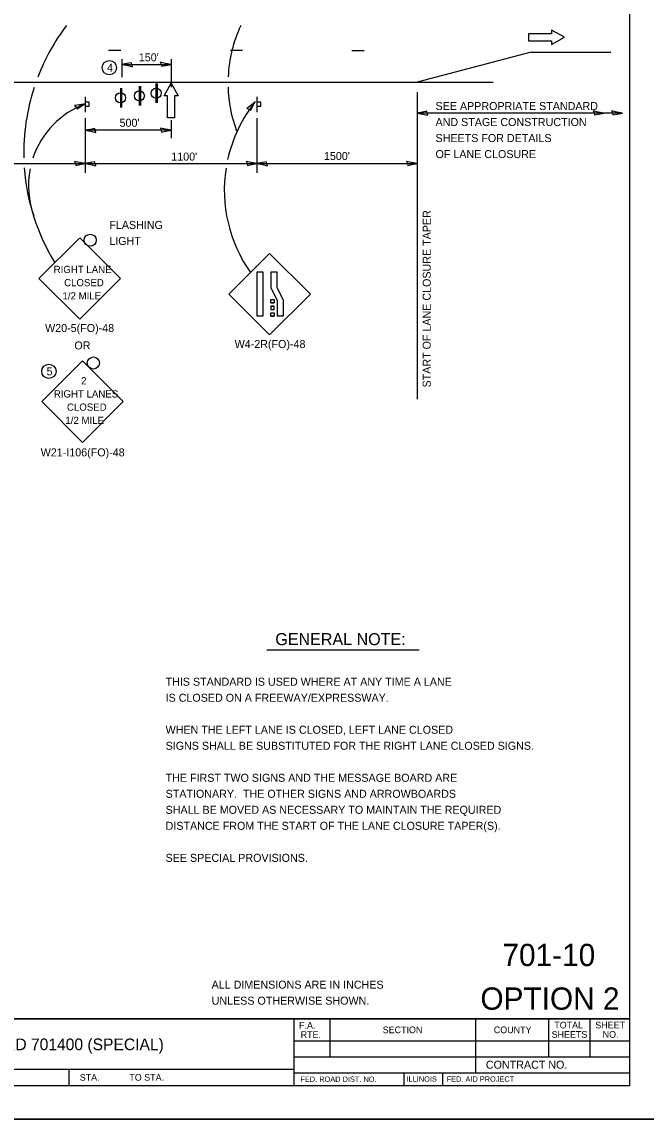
# Model space of a CAD drawing. Extents: x 1920121 to 1937144, y 1296471 to 1305112.
# Drawn here: x 1931541 to 1932008, y 1303480 to 1304303 of the extents above; entities that cross this region are included whole.
import ezdxf

# ---------------------------------------------------------------- set-up
doc = ezdxf.new("R2010")
doc.units = 0
for name, color, linetype in [('Design_PR_Roadway Notes', 7, 'Continuous'), ('Level 1', 7, 'Continuous'), ('Level 23', 7, 'Continuous'), ('Level 24', 7, 'Continuous'), ('Level 25', 7, 'Continuous'), ('Sheets_50 Reference Boundary', 7, 'Continuous'), ('Sheets_General Details', 7, 'Continuous'), ('Sheets_Printer Plotting Border', 7, 'Continuous'), ('Stage_Construction Traffic Control', 7, 'Continuous')]:
    doc.layers.add(name, color=color, linetype=linetype)

msp = doc.modelspace()

# ---------------------------------------------------------------- linework, layer by layer
at = {"layer": 'Design_PR_Roadway Notes'}
for p, q in [((1931615.53, 1304274.76), (1931615.53, 1304261.29)), ((1931652.33, 1304274.76), (1931652.33, 1304253.58)), ((1931588.03, 1304246.37), (1931588.03, 1304235.04)), ((1931716.6, 1304246.37), (1931716.6, 1304235.04)), ((1931588.03, 1304230.51), (1931588.03, 1304189.49)), ((1931652.33, 1304228.86), (1931652.33, 1304215.38)), ((1931652.33, 1304221.38), (1931588.03, 1304221.38))]:
    msp.add_line(p, q, dxfattribs=at)
for points in [[(1931649.73, 1304230.8), (1931649.73, 1304247.23), (1931647.14, 1304247.23), (1931652.33, 1304256.75), (1931657.52, 1304247.23), (1931654.92, 1304247.23), (1931654.92, 1304230.8)], [(1931590.87, 1304242.32), (1931588.03, 1304242.32), (1931588.03, 1304239.49), (1931590.87, 1304239.49)], [(1931719.44, 1304242.32), (1931716.6, 1304242.32), (1931716.6, 1304239.49), (1931719.44, 1304239.49)], [(1931580.02, 1304240.05), (1931581.17, 1304238.83), (1931581.92, 1304237.54), (1931584.6, 1304239.23), (1931588.1, 1304241.28), (1931583.83, 1304240.51)], [(1931716.6, 1304082.22), (1931721.3, 1304082.22), (1931721.3, 1304115.13), (1931716.6, 1304115.13)], [(1931731.85, 1304082.22), (1931736.54, 1304082.22), (1931736.54, 1304093.98), (1931731.83, 1304103.38), (1931731.85, 1304115.14), (1931727.14, 1304115.13), (1931727.14, 1304103.38), (1931731.85, 1304093.97)]]:
    msp.add_lwpolyline(points, close=True, dxfattribs=at)
for points in [[(1931583.66, 1304140.47), (1931553.32, 1304110.22), (1931583.98, 1304079.71), (1931614.5, 1304110.22), (1931584.02, 1304140.69)], [(1931726.39, 1304068.3), (1931756.72, 1304098.56), (1931726.06, 1304129.07), (1931695.55, 1304098.56), (1931726.02, 1304068.09)], [(1931586, 1304048.54), (1931555.37, 1304017.99), (1931586.03, 1303987.48), (1931616.55, 1304017.99), (1931586, 1304048.54)]]:
    msp.add_lwpolyline(points, dxfattribs=at)
for centre, radius in [((1931606.05, 1304268.33), 5.37), ((1931628.56, 1304247.18), 3.75), ((1931641.12, 1304249.13), 3.75), ((1931614.45, 1304245.66), 3.75), ((1931591.69, 1304138.95), 4.53), ((1931560.74, 1304040.68), 5.37), ((1931594.11, 1304046.94), 4.53)]:
    msp.add_circle(centre, radius, dxfattribs=at)
for centre, radius, start, end in [((1931699.71, 1304204.59), 157.75, 142.82742, 159.00331), ((1931797.55, 1304256.65), 102.6, 155.1389, 177.26708), ((1931699.71, 1304204.59), 157.75, 161.94194, 181.44458), ((1931797.55, 1304256.65), 102.6, 181.60629, 200.33916), ((1931798.83, 1304176.43), 106.64, 141.48218, 167.57447), ((1931611.15, 1304179.77), 65.69, 110.53778, 161.557), ((1931699.71, 1304204.59), 157.75, 184.16233, 211.52844), ((1931611.15, 1304179.77), 65.69, 168.91133, 200.09619), ((1931798.83, 1304176.43), 106.64, 171.08284, 215.25743)]:
    msp.add_arc(centre, radius, start, end, dxfattribs=at)
at = {"layer": 'Level 23'}
msp.add_line((1931724.17, 1303832.01), (1931838.1, 1303832.01), dxfattribs=at)
at = {"layer": 'Level 24'}
for p, q in [((1931787.76, 1304281.09), (1931796.95, 1304281.09)), ((1931922.15, 1304279.91), (1931836.72, 1304257.51)), ((1931922.15, 1304279.91), (1931981.66, 1304279.91)), ((1931615.53, 1304270.65), (1931652.33, 1304270.65)), ((1931397.05, 1304257.51), (1931893.68, 1304257.51)), ((1931836.73, 1304249.82), (1931836.73, 1304019.85)), ((1931990.44, 1304234.25), (1931836.73, 1304234.25)), ((1931716.63, 1304230.51), (1931716.63, 1304189.49)), ((1931322.82, 1304196.41), (1931588.03, 1304196.41)), ((1931588.03, 1304196.41), (1931716.63, 1304196.41)), ((1931716.63, 1304196.41), (1931836.73, 1304196.41))]:
    msp.add_line(p, q, dxfattribs=at)
for points in [[(1931920.13, 1304288.35), (1931937.25, 1304288.35), (1931937.25, 1304285.65), (1931947.16, 1304291.06), (1931937.25, 1304296.46), (1931937.25, 1304293.76), (1931920.13, 1304293.76)], [(1931623.53, 1304268.98), (1931622.88, 1304270.51), (1931622.62, 1304271.99), (1931619.53, 1304271.34), (1931615.53, 1304270.65), (1931619.8, 1304269.87)], [(1931644.33, 1304272.32), (1931644.98, 1304270.79), (1931645.23, 1304269.31), (1931648.33, 1304269.96), (1931652.33, 1304270.65), (1931648.06, 1304271.43)], [(1931709.1, 1304237.62), (1931710.71, 1304237.17), (1931712.02, 1304236.45), (1931713.44, 1304239.28), (1931715.39, 1304242.84), (1931712.13, 1304239.98)], [(1931844.72, 1304232.58), (1931844.07, 1304234.12), (1931843.82, 1304235.59), (1931840.73, 1304234.94), (1931836.73, 1304234.25), (1931840.99, 1304233.48)], [(1931968.55, 1304235.92), (1931969.2, 1304234.39), (1931969.45, 1304232.91), (1931972.55, 1304233.56), (1931976.55, 1304234.25), (1931972.28, 1304235.03)], [(1931982.44, 1304235.92), (1931983.09, 1304234.39), (1931983.34, 1304232.91), (1931986.44, 1304233.56), (1931990.44, 1304234.25), (1931986.17, 1304235.03)], [(1931596.03, 1304219.7), (1931595.38, 1304221.24), (1931595.12, 1304222.71), (1931592.03, 1304222.07), (1931588.03, 1304221.38), (1931592.3, 1304220.6)], [(1931644.33, 1304223.05), (1931644.98, 1304221.51), (1931645.23, 1304220.04), (1931648.33, 1304220.68), (1931652.33, 1304221.38), (1931648.06, 1304222.15)], [(1931580.03, 1304198.09), (1931580.68, 1304196.55), (1931580.93, 1304195.07), (1931584.03, 1304195.72), (1931588.03, 1304196.41), (1931583.76, 1304197.19)], [(1931596.03, 1304194.74), (1931595.38, 1304196.28), (1931595.12, 1304197.75), (1931592.03, 1304197.1), (1931588.03, 1304196.41), (1931592.3, 1304195.64)], [(1931708.63, 1304198.09), (1931709.28, 1304196.55), (1931709.53, 1304195.07), (1931712.63, 1304195.72), (1931716.63, 1304196.41), (1931712.36, 1304197.19)], [(1931724.63, 1304194.74), (1931723.98, 1304196.28), (1931723.73, 1304197.75), (1931720.63, 1304197.1), (1931716.63, 1304196.41), (1931720.9, 1304195.64)], [(1931828.73, 1304198.09), (1931829.38, 1304196.55), (1931829.63, 1304195.07), (1931832.73, 1304195.72), (1931836.73, 1304196.41), (1931832.46, 1304197.19)], [(1931836.73, 1304196.41), (1931836.73, 1304196.41), (1931836.73, 1304196.41), (1931836.73, 1304196.41), (1931836.73, 1304196.41), (1931836.73, 1304196.41)]]:
    msp.add_lwpolyline(points, close=True, dxfattribs=at)
at = {"layer": 'Level 25'}
for p, q in [((1931605.41, 1304281.52), (1931614.61, 1304281.52)), ((1931696.72, 1304281.32), (1931705.92, 1304281.32))]:
    msp.add_line(p, q, dxfattribs=at)
at = {"layer": 'Sheets_50 Reference Boundary'}
msp.add_lwpolyline([(1930420.65, 1304555.26), (1931995.65, 1304555.26), (1931995.65, 1303555.27), (1930420.65, 1303555.27)], close=True, dxfattribs=at)
at = {"layer": 'Sheets_General Details'}
for p, q in [((1930420.65, 1303555.27), (1931995.65, 1303555.27)), ((1931744.36, 1303555.27), (1931744.36, 1303505.27)), ((1931771.37, 1303555.27), (1931771.37, 1303527.01)), ((1931880.37, 1303555.27), (1931880.37, 1303515.01)), ((1931934.97, 1303555.27), (1931934.97, 1303527.01)), ((1931966.01, 1303555.27), (1931966.01, 1303527.01)), ((1931744.36, 1303539.01), (1931995.65, 1303539.01)), ((1931744.36, 1303527.01), (1931995.65, 1303527.01)), ((1931359.36, 1303517.77), (1931744.36, 1303517.77)), ((1931575.65, 1303517.77), (1931575.65, 1303505.27)), ((1931744.36, 1303515.01), (1931995.65, 1303515.01)), ((1931826.72, 1303515.01), (1931826.72, 1303505.27)), ((1931855.72, 1303515.01), (1931855.72, 1303505.27)), ((1932020.65, 1303480.27), (1930320.65, 1303480.27))]:
    msp.add_line(p, q, dxfattribs=at)
msp.add_lwpolyline([(1930420.65, 1304555.27), (1931995.65, 1304555.27), (1931995.65, 1303505.27), (1930420.65, 1303505.27)], close=True, dxfattribs=at)
at = {"layer": 'Sheets_Printer Plotting Border'}
msp.add_lwpolyline([(1930320.65, 1303480.27), (1932020.65, 1303480.27), (1932020.65, 1304580.27), (1930320.65, 1304580.27)], close=True, dxfattribs=at)
at = {"layer": 'Stage_Construction Traffic Control'}
for p, q in [((1931727.13, 1304094.5), (1931729.48, 1304094.5)), ((1931727.13, 1304092.02), (1931729.48, 1304092.02)), ((1931727.13, 1304089.53), (1931729.48, 1304089.53)), ((1931727.13, 1304087.05), (1931729.48, 1304087.05)), ((1931727.13, 1304084.57), (1931729.48, 1304084.57)), ((1931727.13, 1304082.08), (1931729.48, 1304082.08))]:
    msp.add_line(p, q, dxfattribs=at)
for points in [[(1931727.13, 1304094.5), (1931729.48, 1304094.5), (1931729.48, 1304092.02), (1931727.13, 1304092.02)], [(1931729.48, 1304089.53), (1931727.13, 1304089.53), (1931727.13, 1304087.05), (1931729.48, 1304087.05)], [(1931727.13, 1304084.57), (1931729.48, 1304084.57), (1931729.48, 1304082.08), (1931727.13, 1304082.08)]]:
    msp.add_lwpolyline(points, close=True, dxfattribs=at)

# ---------------------------------------------------------------- texts
at = {"layer": 'Design_PR_Roadway Notes'}
for s, height, p in [('4', 6, (1931604.35, 1304265.33)), ('I', 14.9, (1931612.11, 1304238.23)), ('I', 14.9, (1931626.22, 1304239.75)), ('I', 14.9, (1931638.78, 1304241.7)), ('RIGHT LANE', 5.407, (1931564.36, 1304114.38)), ('CLOSED', 5.407, (1931572.18, 1304104.47)), ('1/2 MILE', 5.407, (1931570.99, 1304094.56)), ('5', 6, (1931559.04, 1304037.68)), ('2', 5.41, (1931584.95, 1304030.98)), ('RIGHT LANES', 5.4074, (1931564.48, 1304021.07)), ('CLOSED', 5.407, (1931574.34, 1304011.17)), ('1/2 MILE', 5.407, (1931573.15, 1304001.26)), ('THIS STANDARD IS USED WHERE AT ANY TIME A LANE', 6, (1931648.22, 1303805.05)), ('IS CLOSED ON A FREEWAY/EXPRESSWAY.', 6, (1931648.22, 1303793.05)), ('WHEN THE LEFT LANE IS CLOSED, LEFT LANE CLOSED', 6, (1931648.22, 1303769.05)), ('SIGNS SHALL BE SUBSTITUTED FOR THE RIGHT LANE CLOSED SIGNS.', 6, (1931648.22, 1303757.05)), ('THE FIRST TWO SIGNS AND THE MESSAGE BOARD ARE', 6, (1931648.22, 1303733.05)), ('STATIONARY.  THE OTHER SIGNS AND ARROWBOARDS', 6, (1931648.22, 1303721.05)), ('SHALL BE MOVED AS NECESSARY TO MAINTAIN THE REQUIRED', 6, (1931648.22, 1303709.05)), ('DISTANCE FROM THE START OF THE LANE CLOSURE TAPER(S).', 6, (1931648.22, 1303697.05)), ('SEE SPECIAL PROVISIONS.', 6, (1931648.22, 1303673.05)), ('ALL DIMENSIONS ARE IN INCHES', 6, (1931682.69, 1303578)), ('UNLESS OTHERWISE SHOWN.', 6, (1931682.69, 1303566)), ('STANDARD 701400 (SPECIAL)', 8.75, (1931479.74, 1303531.89))]:
    msp.add_text(s, height=height, dxfattribs=at).set_placement(p)
at = {"layer": 'Level 1'}
for s, p in [('701-10', (1931900.56, 1303594.91)), ('OPTION 2', (1931884.06, 1303562.21))]:
    msp.add_text(s, height=16.698, dxfattribs=at).set_placement(p)
at = {"layer": 'Level 23'}
msp.add_text('GENERAL NOTE:', height=9, dxfattribs=at).set_placement((1931730.41, 1303835.46))
at = {"layer": 'Level 24'}
for s, p in [("150'", (1931628.15, 1304273.03)), ('SEE APPROPRIATE STANDARD', (1931850.43, 1304236.53)), ("500'", (1931613.71, 1304223.99)), ('AND STAGE CONSTRUCTION', (1931850.43, 1304224.53)), ('SHEETS FOR DETAILS', (1931850.43, 1304212.53)), ("1100'", (1931652.48, 1304198.67)), ("1500'", (1931766.83, 1304199.07)), ('OF LANE CLOSURE', (1931850.43, 1304200.53)), ('FLASHING', (1931606.04, 1304147.43)), ('LIGHT', (1931606.04, 1304135.43)), ('W20-5(FO)-48', (1931557.94, 1304070.18)), ('OR', (1931579.87, 1304057.12)), ('W4-2R(FO)-48', (1931699.95, 1304058.17)), ('W21-I106(FO)-48', (1931554.66, 1303976.95))]:
    msp.add_text(s, height=6, dxfattribs=at).set_placement(p)
msp.add_text('START OF LANE CLOSURE TAPER', height=6, rotation=90, dxfattribs=at).set_placement((1931846.84, 1304028.62))
at = {"layer": 'Sheets_General Details'}
for s, height, p in [('F.A. ', 5, (1931748.22, 1303548.02)), ('TOTAL', 4.999, (1931939.39, 1303548.2)), ('SHEET', 4.999, (1931970.13, 1303548.2)), ('RTE.', 5, (1931749.38, 1303541.02)), ('SECTION', 4.999, (1931810.87, 1303544.64)), ('COUNTY', 4.999, (1931894.09, 1303544.64)), ('SHEETS', 4.999, (1931937.43, 1303541.2)), ('NO.', 4.999, (1931975.64, 1303541.2)), ('CONTRACT NO.      ', 6, (1931888.14, 1303518.01)), ('STA.            TO STA.            ', 5, (1931583.9, 1303509.02)), ('FED. ROAD DIST. NO.  ', 4, (1931749.2, 1303508.14)), ('ILLINOIS', 4, (1931828.69, 1303508.24)), ('FED. AID PROJECT', 4, (1931858.77, 1303508.24))]:
    msp.add_text(s, height=height, dxfattribs=at).set_placement(p)

doc.saveas('drawing.dxf')
